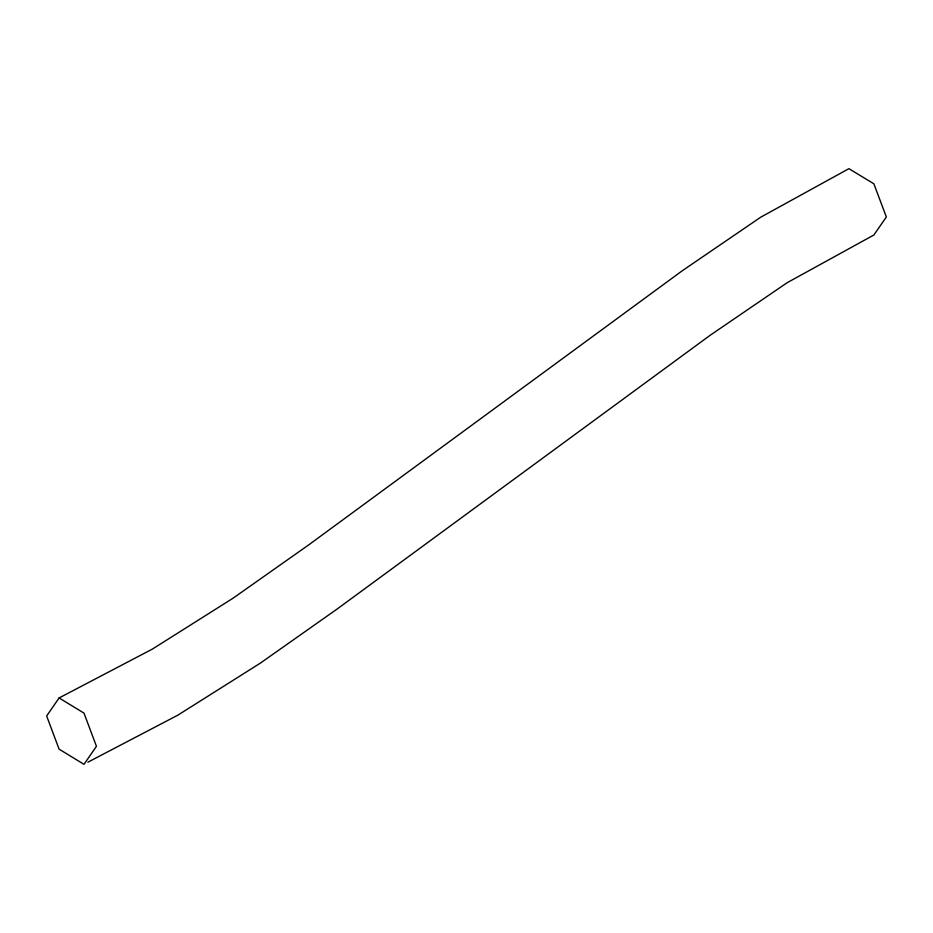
<?xml version="1.0" encoding="UTF-8"?>
<svg xmlns="http://www.w3.org/2000/svg" width="933" height="933" viewBox="0 0 933 933"><rect width="100%" height="100%" fill="white"/><g stroke="black" fill="none" stroke-linecap="round" stroke-linejoin="round"><path stroke-width="1.4" d="M59.094 697.954L46.65 715.973L59.094 749.152L83.993 764.325L96.449 746.307L83.993 713.127L59.094 697.954L152.277 649.146L232.865 598.333L308.928 544.732L682.105 270.873L760.827 217.132L848.902 168.675L873.871 183.813L886.35 216.969L873.871 235.011L787.207 282.676L710.083 335.332L337.116 609.039L260.225 663.223L177.818 715.179L87.889 762.191"/></g></svg>
